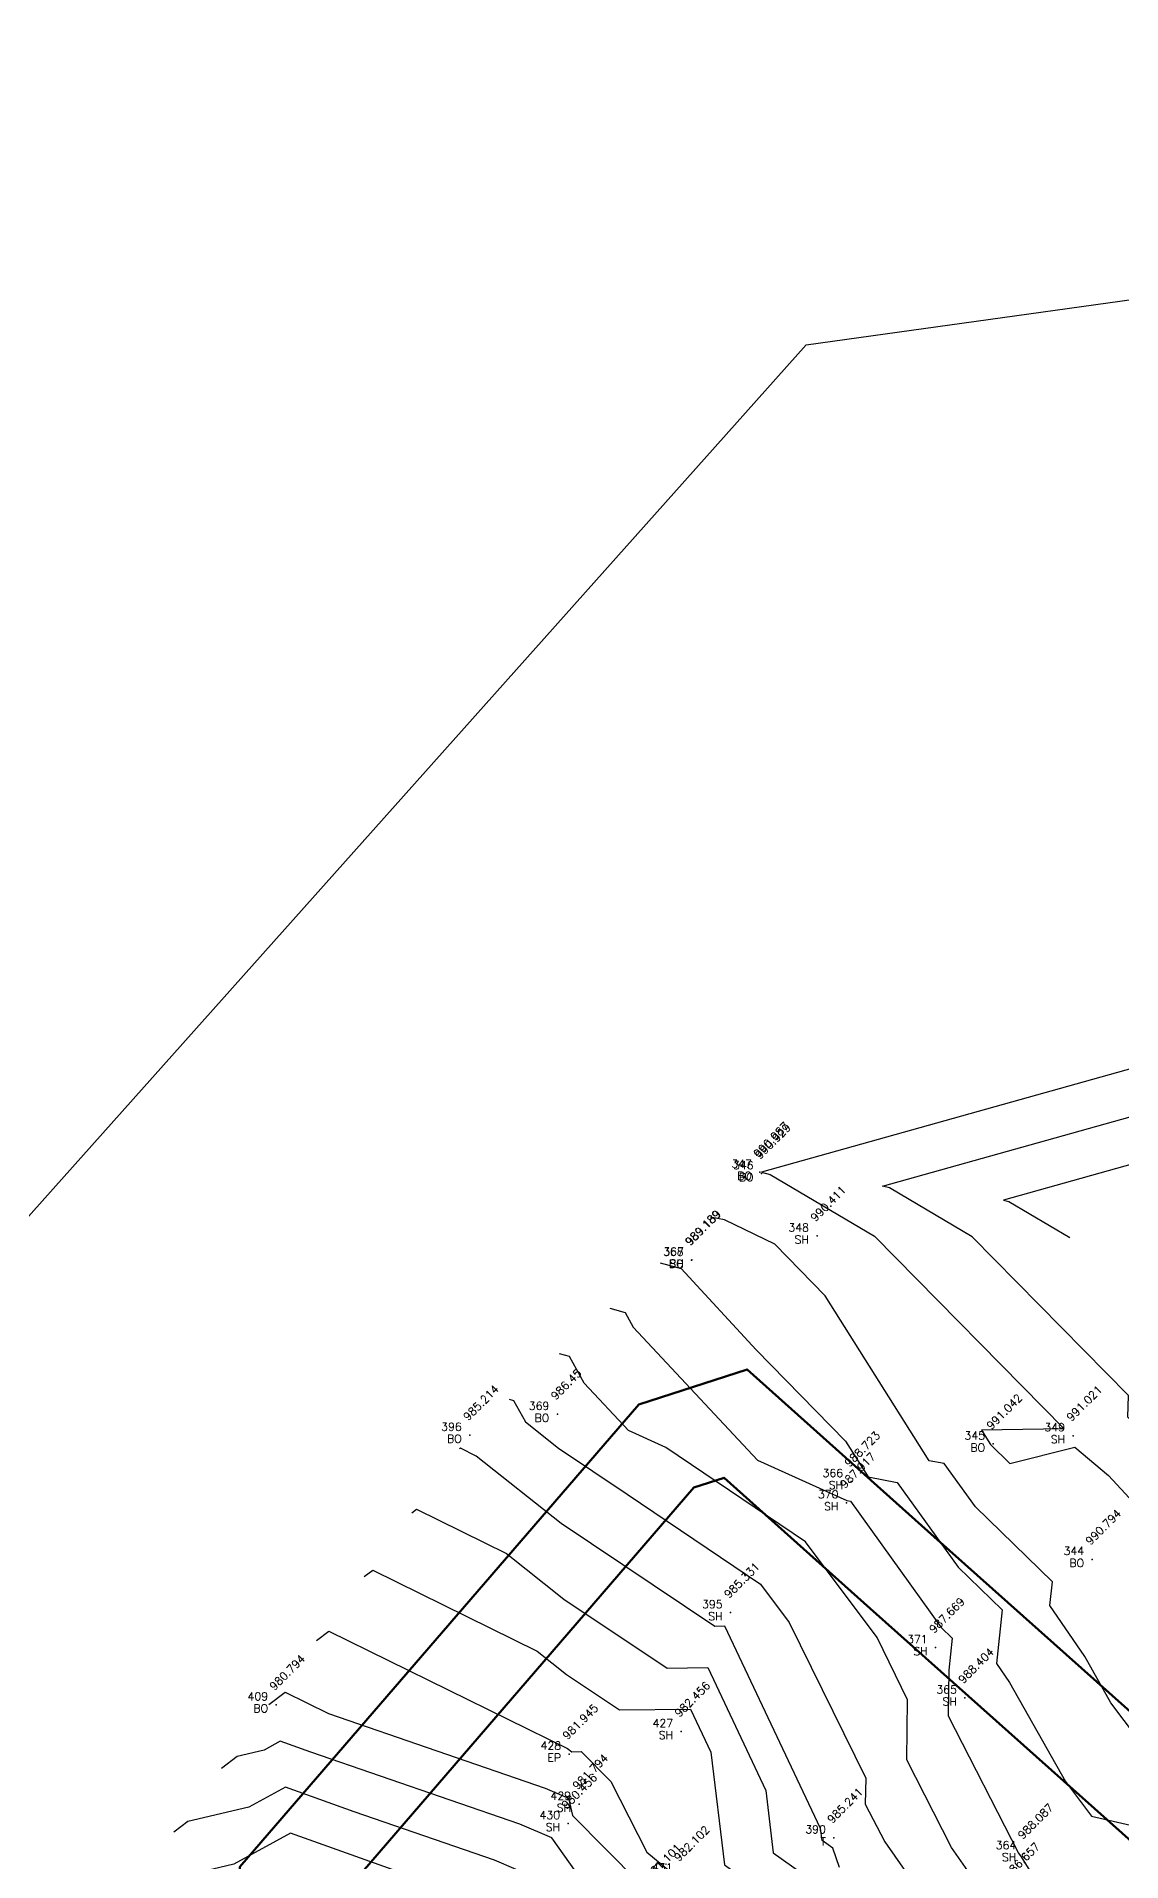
# Model space of a CAD drawing. Header units: metres. Extents: x 319894 to 3389272, y 120 to 6136017.
# Drawn here: x 320759.1 to 320793, y 3067888.1 to 3067945.1 of the extents above; entities that cross this region are included whole.
import ezdxf
from ezdxf.enums import TextEntityAlignment as Align

# ---------------------------------------------------------------- set-up
doc = ezdxf.new("R2010")
doc.units = ezdxf.units.M
doc.header["$MEASUREMENT"] = 0
for name, color, linetype in [('BO', 7, 'Continuous'), ('Contour', 254, 'Continuous'), ('EP', 7, 'Continuous'), ('Index_Contour', 8, 'Continuous'), ('Points', 7, 'Continuous'), ('Points-ELV', 6, 'Continuous'), ('Points-NUM', 4, 'Continuous'), ('Points-TXT', 3, 'Continuous'), ('SH', 7, 'Continuous'), ('T', 7, 'Continuous')]:
    doc.layers.add(name, color=color, linetype=linetype)
doc.styles.add('romans', font='romans.shx')

# ---------------------------------------------------------------- blocks, each defined once
blk = doc.blocks.new('POINTS')
at = {"layer": 'Points'}
blk.add_line((0, 0), (0, 0), dxfattribs=at)
blk.add_point((0, 0), dxfattribs=at)
at = {"layer": 'Points-ELV', "style": 'romans'}
blk.add_attdef('ELEV', text='', height=1, rotation=45, dxfattribs=at).set_placement((0, 0), align=Align.BOTTOM_LEFT)
at = {"layer": 'Points-NUM', "style": 'romans'}
blk.add_attdef('PTNUM', text='', height=1, dxfattribs=at).set_placement((0, 0), align=Align.BOTTOM_RIGHT)
at = {"layer": 'Points-TXT', "style": 'romans'}
blk.add_attdef('DESC', text='', height=1, dxfattribs=at).set_placement((0, 0), align=Align.BOTTOM_RIGHT)

msp = doc.modelspace()

# ---------------------------------------------------------------- linework, layer by layer
msp.add_lwpolyline([(320714.358, 3067858.369), (320783.146, 3067935.457), (320852.353, 3067945.093), (320908.557, 3067906.549), (320873.744, 3067809.352), (320799.392, 3067776.093), (320713.491, 3067801.565)], close=True)
at = {"color": 3, "lineweight": 50, "elevation": 987.586}
for points in [[(320837.849, 3067892.947), (320832.529, 3067891.702), (320832.107, 3067886.102), (320823.962, 3067873.868), (320818.085, 3067874.404), (320805.657, 3067881.713), (320787.148, 3067898.206), (320781.299, 3067903.444), (320777.917, 3067902.345), (320765.452, 3067887.9), (320765.742, 3067881.201), (320760.327, 3067874.569), (320762.69, 3067869.453), (320761.66, 3067864.603), (320762.922, 3067848.287), (320767.166, 3067836.153), (320773.116, 3067821.854), (320784.535, 3067816.74), (320788.414, 3067815.483), (320791.297, 3067813.735), (320805.956, 3067813.505), (320829.07, 3067812.426), (320835.701, 3067815.002), (320840.969, 3067815.97)], [(320837.25, 3067889.726), (320835.355, 3067889.282), (320835.039, 3067885.094), (320825.469, 3067870.719), (320817.143, 3067871.477), (320803.882, 3067879.277), (320785.149, 3067895.968), (320780.584, 3067900.057), (320779.641, 3067899.75), (320768.501, 3067886.841), (320768.788, 3067880.189), (320763.837, 3067874.124), (320765.831, 3067869.806), (320764.684, 3067864.403), (320765.883, 3067848.908), (320769.969, 3067837.226), (320775.428, 3067824.106), (320785.613, 3067819.544), (320789.671, 3067818.229), (320792.157, 3067816.722), (320806.05, 3067816.504), (320828.576, 3067815.452), (320834.88, 3067817.901), (320839.51, 3067818.752)]]:
    msp.add_lwpolyline(points, dxfattribs=at)
at = {"color": 1, "lineweight": 30, "elevation": 987.586}
msp.add_lwpolyline([(320837.849, 3067892.947), (320832.529, 3067891.702), (320832.107, 3067886.102), (320823.962, 3067873.868), (320818.085, 3067874.404), (320805.657, 3067881.713), (320787.148, 3067898.206), (320781.299, 3067903.444), (320777.917, 3067902.345), (320765.452, 3067887.9), (320765.742, 3067881.201), (320760.327, 3067874.569), (320762.69, 3067869.453), (320761.66, 3067864.603), (320762.922, 3067848.287), (320767.166, 3067836.153), (320773.116, 3067821.854), (320784.535, 3067816.74), (320788.414, 3067815.483), (320791.297, 3067813.735), (320805.956, 3067813.505), (320829.07, 3067812.426), (320835.701, 3067815.002), (320840.969, 3067815.97)], dxfattribs=at)
at = {"color": 1, "elevation": 987.586}
msp.add_lwpolyline([(320805.657, 3067881.713), (320787.148, 3067898.206), (320781.299, 3067903.444), (320777.917, 3067902.345), (320765.452, 3067887.9)], dxfattribs=at)
at = {"layer": 'Contour'}
for points in [[(320824.122, 3067895.296), (320825.563, 3067898.705), (320825.796, 3067900.625), (320837.663, 3067923.173), (320835.178, 3067924.564), (320781.752, 3067909.601), (320782.02, 3067909.532), (320785.283, 3067907.603), (320791.213, 3067901.587), (320788.622, 3067901.546), (320788.908, 3067901.092), (320789.513, 3067900.502), (320791.543, 3067901.014), (320792.594, 3067900.128), (320794.42, 3067898.16), (320797.782, 3067894.692), (320798.16, 3067894.542), (320800.522, 3067891.215), (320801.083, 3067890.976), (320801.412, 3067890.546), (320806.979, 3067887.655)], [(320832.553, 3067918.406), (320823.591, 3067901.38), (320823.278, 3067898.787), (320822.23, 3067896.31), (320820.265, 3067895.076), (320813.371, 3067891.95), (320811.678, 3067890.709), (320811.24, 3067890.502), (320809.667, 3067889.442), (320808.277, 3067889.059), (320808.09, 3067889.414), (320806.057, 3067890.469), (320804.598, 3067892.38), (320802.111, 3067893.44), (320800.352, 3067895.917), (320798.065, 3067896.824), (320795.482, 3067899.488), (320793.201, 3067901.947), (320793.222, 3067902.625), (320788.334, 3067907.584), (320785.748, 3067909.113), (320785.536, 3067909.168), (320827.875, 3067921.026)], [(320794.993, 3067903.905), (320794.95, 3067902.534), (320796.544, 3067900.817), (320798.348, 3067898.956), (320802.543, 3067897.293), (320803.699, 3067895.664), (320808.114, 3067893.783), (320809.135, 3067892.446), (320810.236, 3067893.054), (320811.568, 3067893.133), (320819.112, 3067896.554), (320820.339, 3067897.324), (320820.992, 3067898.869), (320821.387, 3067902.134), (320827.443, 3067913.64), (320820.572, 3067917.487), (320789.319, 3067908.735), (320789.476, 3067908.694), (320791.384, 3067907.566)], [(320778.581, 3067906.778), (320779.237, 3067906.598), (320781.588, 3067904.053), (320784.376, 3067901.202), (320785.081, 3067900.083), (320785.995, 3067899.914), (320787.902, 3067897.261), (320789.277, 3067895.925), (320789.099, 3067894.257), (320789.506, 3067893.66), (320791.256, 3067890.564), (320792.068, 3067889.487), (320795.811, 3067888.618), (320796.775, 3067887.544)], [(320777.01, 3067905.355), (320777.492, 3067905.222), (320777.745, 3067904.767), (320781.631, 3067900.61), (320784.422, 3067899.346), (320784.529, 3067899.327), (320787.37, 3067895.375), (320787.712, 3067895.043), (320787.605, 3067894.042), (320787.584, 3067892.619), (320789.783, 3067888.33), (320789.865, 3067888.213), (320790.729, 3067886.815)], [(320788.712, 3067887.042), (320787.692, 3067888.504), (320786.29, 3067891.238), (320786.318, 3067893.114), (320785.361, 3067895.063), (320783.123, 3067898.06), (320778.759, 3067901.005), (320777.593, 3067901.533), (320776.214, 3067903.008), (320775.748, 3067903.846), (320775.439, 3067903.931)], [(320773.868, 3067902.508), (320774.004, 3067902.47), (320774.374, 3067901.803), (320775.408, 3067900.98), (320777.549, 3067899.548), (320781.723, 3067896.732), (320782.62, 3067895.53), (320785.008, 3067890.666), (320784.996, 3067889.857), (320785.601, 3067888.677), (320786.465, 3067887.439)], [(320770.826, 3067898.965), (320770.971, 3067899.075), (320773.787, 3067897.688), (320775.571, 3067896.267), (320778.802, 3067894.106), (320780.071, 3067894.123), (320781.886, 3067890.288), (320782.118, 3067888.338), (320783.833, 3067887.118), (320784.571, 3067885.048), (320785.107, 3067882.068), (320785.1, 3067881.9), (320784.635, 3067880.973), (320785.652, 3067879.947), (320788.25, 3067877.61), (320787.668, 3067875.424), (320787.334, 3067874.908), (320787.287, 3067874.371), (320787.648, 3067873.767), (320788.237, 3067869.791), (320786.214, 3067868.252), (320787.169, 3067866.658)], [(320769.337, 3067896.968), (320769.602, 3067897.169), (320774.737, 3067894.64), (320775.653, 3067893.91), (320777.312, 3067892.801), (320779.533, 3067892.831), (320780.173, 3067891.48), (320780.591, 3067887.959), (320783.689, 3067885.756), (320783.936, 3067885.061), (320784.116, 3067884.059), (320783.348, 3067882.182), (320783.974, 3067880.599), (320783.696, 3067880.044), (320786.025, 3067877.694), (320786.647, 3067877.134), (320786.508, 3067876.61), (320785.393, 3067874.889), (320785.235, 3067873.096), (320786.44, 3067871.08), (320786.679, 3067869.467), (320785.851, 3067868.836), (320784.236, 3067867.201), (320784.948, 3067866.245)], [(320767.848, 3067894.971), (320768.233, 3067895.263), (320775.687, 3067891.592), (320775.821, 3067891.496), (320776.116, 3067891.5), (320777.043, 3067890.566), (320778.17, 3067888.361), (320779.129, 3067887.561), (320780.423, 3067884.835), (320781.8, 3067882.812), (320781.626, 3067882.388), (320782.848, 3067879.298), (320782.756, 3067879.114), (320783.907, 3067877.953), (320784.07, 3067875.823), (320783.452, 3067874.869), (320783.182, 3067871.82), (320783.852, 3067870.7), (320784.061, 3067867.972), (320782.265, 3067866.153), (320782.531, 3067865.795)], [(320766.36, 3067892.974), (320766.864, 3067893.357), (320768.221, 3067892.688), (320774.992, 3067890.36), (320775.719, 3067890.046), (320775.847, 3067889.5), (320777.925, 3067887.399), (320778.203, 3067886.995), (320778.452, 3067886.391), (320780.176, 3067882.166), (320780.803, 3067881.266), (320781.54, 3067879.126), (320781.994, 3067877.292), (320782.063, 3067874.771), (320781.445, 3067874.04), (320779.725, 3067871.073), (320779.887, 3067870.368), (320779.803, 3067868.287), (320779.92, 3067866.04), (320780.377, 3067865.393)], [(320776.637, 3067864.694), (320775.198, 3067866.438), (320775.792, 3067867.441), (320778.421, 3067869.419), (320776.59, 3067872.134), (320779.212, 3067874.898), (320778.163, 3067879.048), (320778.308, 3067880.189), (320777.111, 3067881.287), (320776.697, 3067881.835), (320776.153, 3067883.325), (320775.269, 3067886.141), (320774.08, 3067887.82), (320773.412, 3067888.108), (320769.024, 3067889.617), (320766.872, 3067890.385), (320765.733, 3067889.763), (320763.822, 3067889.314), (320763.382, 3067888.98)], [(320773.912, 3067864.187), (320775.361, 3067865.331), (320774.077, 3067866.889), (320774.515, 3067867.628), (320776.51, 3067869.129), (320776.512, 3067871.472), (320775.206, 3067873.341), (320777.001, 3067875.234), (320776.283, 3067878.075), (320776.57, 3067880.335), (320775.321, 3067881.48), (320774.426, 3067883.247), (320773.568, 3067885.98), (320772.962, 3067886.836), (320772.621, 3067886.983), (320770.386, 3067887.751), (320767.033, 3067888.948), (320765.26, 3067887.979), (320762.283, 3067887.279), (320761.893, 3067886.983)]]:
    msp.add_lwpolyline(points, dxfattribs=at)
at = {"layer": 'Index_Contour'}
for points in [[(320799.375, 3067887.462), (320799.107, 3067889.592), (320798.217, 3067889.21), (320797.405, 3067890.067), (320794.371, 3067890.77), (320792.669, 3067893.028), (320791.854, 3067894.47), (320790.763, 3067896.068), (320790.842, 3067896.807), (320788.434, 3067899.147), (320787.461, 3067900.501), (320786.995, 3067900.587), (320783.746, 3067905.746), (320782.171, 3067907.361), (320780.591, 3067908.121), (320780.153, 3067908.202)], [(320784.191, 3067887.882), (320783.978, 3067888.481), (320783.645, 3067888.718), (320783.6, 3067889.096), (320780.608, 3067895.415), (320780.293, 3067895.411), (320775.49, 3067898.624), (320772.837, 3067900.737), (320772.34, 3067900.981), (320772.315, 3067900.962)], [(320778.637, 3067865.069), (320778.334, 3067865.497), (320776.894, 3067865.291), (320776.319, 3067865.988), (320777.069, 3067867.254), (320777.892, 3067867.874), (320779.067, 3067867.71), (320778.776, 3067869.778), (320777.974, 3067870.927), (320781.364, 3067874.501), (320781.405, 3067874.596), (320780.946, 3067876.448), (320780.043, 3067880.02), (320778.595, 3067881.951), (320777.642, 3067884.565), (320776.886, 3067886.397), (320776.311, 3067887.233), (320775.198, 3067888.804), (320774.202, 3067889.234), (320767.663, 3067891.483), (320766.71, 3067891.823), (320766.206, 3067891.547), (320765.361, 3067891.348), (320764.871, 3067890.977)]]:
    msp.add_lwpolyline(points, dxfattribs=at)

# ---------------------------------------------------------------- block references
at = {"layer": 'BO', "linetype": 'Continuous'}
ref = msp.add_blockref('POINTS', (320781.703, 3067909.607, 990.987), dxfattribs=at)
ref.add_attrib('PTNUM', '347', dxfattribs={"layer": 'Points-NUM', "height": 0.25, "style": 'romans'}).set_placement((320781.453, 3067909.669, 990.987), align=Align.BOTTOM_RIGHT)
ref.add_attrib('DESC', 'BO', dxfattribs={"layer": 'Points-TXT', "height": 0.25, "style": 'romans'}).set_placement((320781.453, 3067909.294, 990.987), align=Align.BOTTOM_RIGHT)
ref.add_attrib('ELEV', '990.987', dxfattribs={"layer": 'Points-ELV', "height": 0.25, "rotation": 45, "style": 'romans'}).set_placement((320781.703, 3067909.982, 990.987), align=Align.BOTTOM_LEFT)
ref = msp.add_blockref('POINTS', (320781.755, 3067909.562, 990.929), dxfattribs=at)
ref.add_attrib('PTNUM', '346', dxfattribs={"layer": 'Points-NUM', "height": 0.25, "style": 'romans'}).set_placement((320781.505, 3067909.624, 990.929), align=Align.BOTTOM_RIGHT)
ref.add_attrib('DESC', 'BO', dxfattribs={"layer": 'Points-TXT', "height": 0.25, "style": 'romans'}).set_placement((320781.505, 3067909.249, 990.929), align=Align.BOTTOM_RIGHT)
ref.add_attrib('ELEV', '990.929', dxfattribs={"layer": 'Points-ELV', "height": 0.25, "rotation": 45, "style": 'romans'}).set_placement((320781.755, 3067909.937, 990.929), align=Align.BOTTOM_LEFT)
ref = msp.add_blockref('POINTS', (320779.566, 3067906.858, 989.189), dxfattribs=at)
ref.add_attrib('PTNUM', '368', dxfattribs={"layer": 'Points-NUM', "height": 0.25, "style": 'romans'}).set_placement((320779.316, 3067906.92, 989.189), align=Align.BOTTOM_RIGHT)
ref.add_attrib('DESC', 'BO', dxfattribs={"layer": 'Points-TXT', "height": 0.25, "style": 'romans'}).set_placement((320779.316, 3067906.545, 989.189), align=Align.BOTTOM_RIGHT)
ref.add_attrib('ELEV', '989.189', dxfattribs={"layer": 'Points-ELV', "height": 0.25, "rotation": 45, "style": 'romans'}).set_placement((320779.566, 3067907.233, 989.189), align=Align.BOTTOM_LEFT)
ref = msp.add_blockref('POINTS', (320775.371, 3067902.041, 986.45), dxfattribs=at)
ref.add_attrib('PTNUM', '369', dxfattribs={"layer": 'Points-NUM', "height": 0.25, "style": 'romans'}).set_placement((320775.121, 3067902.103, 986.45), align=Align.BOTTOM_RIGHT)
ref.add_attrib('DESC', 'BO', dxfattribs={"layer": 'Points-TXT', "height": 0.25, "style": 'romans'}).set_placement((320775.121, 3067901.728, 986.45), align=Align.BOTTOM_RIGHT)
ref.add_attrib('ELEV', '986.45', dxfattribs={"layer": 'Points-ELV', "height": 0.25, "rotation": 45, "style": 'romans'}).set_placement((320775.371, 3067902.416, 986.45), align=Align.BOTTOM_LEFT)
ref = msp.add_blockref('POINTS', (320772.633, 3067901.389, 985.214), dxfattribs=at)
ref.add_attrib('PTNUM', '396', dxfattribs={"layer": 'Points-NUM', "height": 0.25, "style": 'romans'}).set_placement((320772.383, 3067901.451, 985.214), align=Align.BOTTOM_RIGHT)
ref.add_attrib('DESC', 'BO', dxfattribs={"layer": 'Points-TXT', "height": 0.25, "style": 'romans'}).set_placement((320772.383, 3067901.076, 985.214), align=Align.BOTTOM_RIGHT)
ref.add_attrib('ELEV', '985.214', dxfattribs={"layer": 'Points-ELV', "height": 0.25, "rotation": 45, "style": 'romans'}).set_placement((320772.633, 3067901.764, 985.214), align=Align.BOTTOM_LEFT)
ref = msp.add_blockref('POINTS', (320788.988, 3067901.113, 991.042), dxfattribs=at)
ref.add_attrib('PTNUM', '345', dxfattribs={"layer": 'Points-NUM', "height": 0.25, "style": 'romans'}).set_placement((320788.738, 3067901.175, 991.042), align=Align.BOTTOM_RIGHT)
ref.add_attrib('DESC', 'BO', dxfattribs={"layer": 'Points-TXT', "height": 0.25, "style": 'romans'}).set_placement((320788.738, 3067900.8, 991.042), align=Align.BOTTOM_RIGHT)
ref.add_attrib('ELEV', '991.042', dxfattribs={"layer": 'Points-ELV', "height": 0.25, "rotation": 45, "style": 'romans'}).set_placement((320788.988, 3067901.488, 991.042), align=Align.BOTTOM_LEFT)
ref = msp.add_blockref('POINTS', (320792.084, 3067897.507, 990.794), dxfattribs=at)
ref.add_attrib('PTNUM', '344', dxfattribs={"layer": 'Points-NUM', "height": 0.25, "style": 'romans'}).set_placement((320791.834, 3067897.569, 990.794), align=Align.BOTTOM_RIGHT)
ref.add_attrib('DESC', 'BO', dxfattribs={"layer": 'Points-TXT', "height": 0.25, "style": 'romans'}).set_placement((320791.834, 3067897.194, 990.794), align=Align.BOTTOM_RIGHT)
ref.add_attrib('ELEV', '990.794', dxfattribs={"layer": 'Points-ELV', "height": 0.25, "rotation": 45, "style": 'romans'}).set_placement((320792.084, 3067897.882, 990.794), align=Align.BOTTOM_LEFT)
ref = msp.add_blockref('POINTS', (320766.582, 3067892.964, 980.794), dxfattribs=at)
ref.add_attrib('PTNUM', '409', dxfattribs={"layer": 'Points-NUM', "height": 0.25, "style": 'romans'}).set_placement((320766.332, 3067893.026, 980.794), align=Align.BOTTOM_RIGHT)
ref.add_attrib('DESC', 'BO', dxfattribs={"layer": 'Points-TXT', "height": 0.25, "style": 'romans'}).set_placement((320766.332, 3067892.651, 980.794), align=Align.BOTTOM_RIGHT)
ref.add_attrib('ELEV', '980.794', dxfattribs={"layer": 'Points-ELV', "height": 0.25, "rotation": 45, "style": 'romans'}).set_placement((320766.582, 3067893.339, 980.794), align=Align.BOTTOM_LEFT)
at = {"layer": 'EP', "linetype": 'Continuous'}
ref = msp.add_blockref('POINTS', (320775.739, 3067891.424, 981.945), dxfattribs=at)
ref.add_attrib('PTNUM', '428', dxfattribs={"layer": 'Points-NUM', "height": 0.25, "style": 'romans'}).set_placement((320775.489, 3067891.486, 981.945), align=Align.BOTTOM_RIGHT)
ref.add_attrib('DESC', 'EP', dxfattribs={"layer": 'Points-TXT', "height": 0.25, "style": 'romans'}).set_placement((320775.489, 3067891.111, 981.945), align=Align.BOTTOM_RIGHT)
ref.add_attrib('ELEV', '981.945', dxfattribs={"layer": 'Points-ELV', "height": 0.25, "rotation": 45, "style": 'romans'}).set_placement((320775.739, 3067891.799, 981.945), align=Align.BOTTOM_LEFT)
at = {"layer": 'SH', "linetype": 'Continuous'}
ref = msp.add_blockref('POINTS', (320783.486, 3067907.614, 990.411), dxfattribs=at)
ref.add_attrib('PTNUM', '348', dxfattribs={"layer": 'Points-NUM', "height": 0.25, "style": 'romans'}).set_placement((320783.236, 3067907.676, 990.411), align=Align.BOTTOM_RIGHT)
ref.add_attrib('DESC', 'SH', dxfattribs={"layer": 'Points-TXT', "height": 0.25, "style": 'romans'}).set_placement((320783.236, 3067907.301, 990.411), align=Align.BOTTOM_RIGHT)
ref.add_attrib('ELEV', '990.411', dxfattribs={"layer": 'Points-ELV', "height": 0.25, "rotation": 45, "style": 'romans'}).set_placement((320783.486, 3067907.989, 990.411), align=Align.BOTTOM_LEFT)
ref = msp.add_blockref('POINTS', (320779.575, 3067906.863, 989.189), dxfattribs=at)
ref.add_attrib('PTNUM', '367', dxfattribs={"layer": 'Points-NUM', "height": 0.25, "style": 'romans'}).set_placement((320779.325, 3067906.925, 989.189), align=Align.BOTTOM_RIGHT)
ref.add_attrib('DESC', 'SH', dxfattribs={"layer": 'Points-TXT', "height": 0.25, "style": 'romans'}).set_placement((320779.325, 3067906.55, 989.189), align=Align.BOTTOM_RIGHT)
ref.add_attrib('ELEV', '989.189', dxfattribs={"layer": 'Points-ELV', "height": 0.25, "rotation": 45, "style": 'romans'}).set_placement((320779.575, 3067907.238, 989.189), align=Align.BOTTOM_LEFT)
ref = msp.add_blockref('POINTS', (320791.488, 3067901.372, 991.021), dxfattribs=at)
ref.add_attrib('PTNUM', '349', dxfattribs={"layer": 'Points-NUM', "height": 0.25, "style": 'romans'}).set_placement((320791.238, 3067901.434, 991.021), align=Align.BOTTOM_RIGHT)
ref.add_attrib('DESC', 'SH', dxfattribs={"layer": 'Points-TXT', "height": 0.25, "style": 'romans'}).set_placement((320791.238, 3067901.059, 991.021), align=Align.BOTTOM_RIGHT)
ref.add_attrib('ELEV', '991.021', dxfattribs={"layer": 'Points-ELV', "height": 0.25, "rotation": 45, "style": 'romans'}).set_placement((320791.488, 3067901.747, 991.021), align=Align.BOTTOM_LEFT)
ref = msp.add_blockref('POINTS', (320784.551, 3067899.943, 988.723), dxfattribs=at)
ref.add_attrib('PTNUM', '366', dxfattribs={"layer": 'Points-NUM', "height": 0.25, "style": 'romans'}).set_placement((320784.301, 3067900.005, 988.723), align=Align.BOTTOM_RIGHT)
ref.add_attrib('DESC', 'SH', dxfattribs={"layer": 'Points-TXT', "height": 0.25, "style": 'romans'}).set_placement((320784.301, 3067899.63, 988.723), align=Align.BOTTOM_RIGHT)
ref.add_attrib('ELEV', '988.723', dxfattribs={"layer": 'Points-ELV', "height": 0.25, "rotation": 45, "style": 'romans'}).set_placement((320784.551, 3067900.318, 988.723), align=Align.BOTTOM_LEFT)
ref = msp.add_blockref('POINTS', (320784.407, 3067899.278, 987.917), dxfattribs=at)
ref.add_attrib('PTNUM', '370', dxfattribs={"layer": 'Points-NUM', "height": 0.25, "style": 'romans'}).set_placement((320784.157, 3067899.34, 987.917), align=Align.BOTTOM_RIGHT)
ref.add_attrib('DESC', 'SH', dxfattribs={"layer": 'Points-TXT', "height": 0.25, "style": 'romans'}).set_placement((320784.157, 3067898.965, 987.917), align=Align.BOTTOM_RIGHT)
ref.add_attrib('ELEV', '987.917', dxfattribs={"layer": 'Points-ELV', "height": 0.25, "rotation": 45, "style": 'romans'}).set_placement((320784.407, 3067899.653, 987.917), align=Align.BOTTOM_LEFT)
ref = msp.add_blockref('POINTS', (320780.786, 3067895.843, 985.331), dxfattribs=at)
ref.add_attrib('PTNUM', '395', dxfattribs={"layer": 'Points-NUM', "height": 0.25, "style": 'romans'}).set_placement((320780.536, 3067895.905, 985.331), align=Align.BOTTOM_RIGHT)
ref.add_attrib('DESC', 'SH', dxfattribs={"layer": 'Points-TXT', "height": 0.25, "style": 'romans'}).set_placement((320780.536, 3067895.53, 985.331), align=Align.BOTTOM_RIGHT)
ref.add_attrib('ELEV', '985.331', dxfattribs={"layer": 'Points-ELV', "height": 0.25, "rotation": 45, "style": 'romans'}).set_placement((320780.786, 3067896.218, 985.331), align=Align.BOTTOM_LEFT)
ref = msp.add_blockref('POINTS', (320787.194, 3067894.751, 987.669), dxfattribs=at)
ref.add_attrib('PTNUM', '371', dxfattribs={"layer": 'Points-NUM', "height": 0.25, "style": 'romans'}).set_placement((320786.944, 3067894.813, 987.669), align=Align.BOTTOM_RIGHT)
ref.add_attrib('DESC', 'SH', dxfattribs={"layer": 'Points-TXT', "height": 0.25, "style": 'romans'}).set_placement((320786.944, 3067894.438, 987.669), align=Align.BOTTOM_RIGHT)
ref.add_attrib('ELEV', '987.669', dxfattribs={"layer": 'Points-ELV', "height": 0.25, "rotation": 45, "style": 'romans'}).set_placement((320787.194, 3067895.126, 987.669), align=Align.BOTTOM_LEFT)
ref = msp.add_blockref('POINTS', (320788.107, 3067893.177, 988.404), dxfattribs=at)
ref.add_attrib('PTNUM', '365', dxfattribs={"layer": 'Points-NUM', "height": 0.25, "style": 'romans'}).set_placement((320787.857, 3067893.239, 988.404), align=Align.BOTTOM_RIGHT)
ref.add_attrib('DESC', 'SH', dxfattribs={"layer": 'Points-TXT', "height": 0.25, "style": 'romans'}).set_placement((320787.857, 3067892.864, 988.404), align=Align.BOTTOM_RIGHT)
ref.add_attrib('ELEV', '988.404', dxfattribs={"layer": 'Points-ELV', "height": 0.25, "rotation": 45, "style": 'romans'}).set_placement((320788.107, 3067893.552, 988.404), align=Align.BOTTOM_LEFT)
ref = msp.add_blockref('POINTS', (320779.24, 3067892.128, 982.456), dxfattribs=at)
ref.add_attrib('PTNUM', '427', dxfattribs={"layer": 'Points-NUM', "height": 0.25, "style": 'romans'}).set_placement((320778.99, 3067892.19, 982.456), align=Align.BOTTOM_RIGHT)
ref.add_attrib('DESC', 'SH', dxfattribs={"layer": 'Points-TXT', "height": 0.25, "style": 'romans'}).set_placement((320778.99, 3067891.815, 982.456), align=Align.BOTTOM_RIGHT)
ref.add_attrib('ELEV', '982.456', dxfattribs={"layer": 'Points-ELV', "height": 0.25, "rotation": 45, "style": 'romans'}).set_placement((320779.24, 3067892.503, 982.456), align=Align.BOTTOM_LEFT)
ref = msp.add_blockref('POINTS', (320776.05, 3067889.861, 981.794), dxfattribs=at)
ref.add_attrib('PTNUM', '429', dxfattribs={"layer": 'Points-NUM', "height": 0.25, "style": 'romans'}).set_placement((320775.8, 3067889.923, 981.794), align=Align.BOTTOM_RIGHT)
ref.add_attrib('DESC', 'SH', dxfattribs={"layer": 'Points-TXT', "height": 0.25, "style": 'romans'}).set_placement((320775.8, 3067889.548, 981.794), align=Align.BOTTOM_RIGHT)
ref.add_attrib('ELEV', '981.794', dxfattribs={"layer": 'Points-ELV', "height": 0.25, "rotation": 45, "style": 'romans'}).set_placement((320776.05, 3067890.236, 981.794), align=Align.BOTTOM_LEFT)
ref = msp.add_blockref('POINTS', (320775.707, 3067889.253, 980.456), dxfattribs=at)
ref.add_attrib('PTNUM', '430', dxfattribs={"layer": 'Points-NUM', "height": 0.25, "style": 'romans'}).set_placement((320775.457, 3067889.315, 980.456), align=Align.BOTTOM_RIGHT)
ref.add_attrib('DESC', 'SH', dxfattribs={"layer": 'Points-TXT', "height": 0.25, "style": 'romans'}).set_placement((320775.457, 3067888.94, 980.456), align=Align.BOTTOM_RIGHT)
ref.add_attrib('ELEV', '980.456', dxfattribs={"layer": 'Points-ELV', "height": 0.25, "rotation": 45, "style": 'romans'}).set_placement((320775.707, 3067889.628, 980.456), align=Align.BOTTOM_LEFT)
ref = msp.add_blockref('POINTS', (320789.965, 3067888.315, 988.087), dxfattribs=at)
ref.add_attrib('PTNUM', '364', dxfattribs={"layer": 'Points-NUM', "height": 0.25, "style": 'romans'}).set_placement((320789.715, 3067888.377, 988.087), align=Align.BOTTOM_RIGHT)
ref.add_attrib('DESC', 'SH', dxfattribs={"layer": 'Points-TXT', "height": 0.25, "style": 'romans'}).set_placement((320789.715, 3067888.002, 988.087), align=Align.BOTTOM_RIGHT)
ref.add_attrib('ELEV', '988.087', dxfattribs={"layer": 'Points-ELV', "height": 0.25, "rotation": 45, "style": 'romans'}).set_placement((320789.965, 3067888.69, 988.087), align=Align.BOTTOM_LEFT)
ref = msp.add_blockref('POINTS', (320779.219, 3067887.619, 982.102), dxfattribs=at)
ref.add_attrib('PTNUM', '431', dxfattribs={"layer": 'Points-NUM', "height": 0.25, "style": 'romans'}).set_placement((320778.969, 3067887.681, 982.102), align=Align.BOTTOM_RIGHT)
ref.add_attrib('DESC', 'SH', dxfattribs={"layer": 'Points-TXT', "height": 0.25, "style": 'romans'}).set_placement((320778.969, 3067887.306, 982.102), align=Align.BOTTOM_RIGHT)
ref.add_attrib('ELEV', '982.102', dxfattribs={"layer": 'Points-ELV', "height": 0.25, "rotation": 45, "style": 'romans'}).set_placement((320779.219, 3067887.994, 982.102), align=Align.BOTTOM_LEFT)
ref = msp.add_blockref('POINTS', (320778.336, 3067887.055, 981.101), dxfattribs=at)
ref.add_attrib('PTNUM', '432', dxfattribs={"layer": 'Points-NUM', "height": 0.25, "style": 'romans'}).set_placement((320778.086, 3067887.117, 981.101), align=Align.BOTTOM_RIGHT)
ref.add_attrib('DESC', 'SH', dxfattribs={"layer": 'Points-TXT', "height": 0.25, "style": 'romans'}).set_placement((320778.086, 3067886.742, 981.101), align=Align.BOTTOM_RIGHT)
ref.add_attrib('ELEV', '981.101', dxfattribs={"layer": 'Points-ELV', "height": 0.25, "rotation": 45, "style": 'romans'}).set_placement((320778.336, 3067887.43, 981.101), align=Align.BOTTOM_LEFT)
ref = msp.add_blockref('POINTS', (320789.539, 3067887.098, 986.657), dxfattribs=at)
ref.add_attrib('PTNUM', '372', dxfattribs={"layer": 'Points-NUM', "height": 0.25, "style": 'romans'}).set_placement((320789.289, 3067887.16, 986.657), align=Align.BOTTOM_RIGHT)
ref.add_attrib('DESC', 'SH', dxfattribs={"layer": 'Points-TXT', "height": 0.25, "style": 'romans'}).set_placement((320789.289, 3067886.785, 986.657), align=Align.BOTTOM_RIGHT)
ref.add_attrib('ELEV', '986.657', dxfattribs={"layer": 'Points-ELV', "height": 0.25, "rotation": 45, "style": 'romans'}).set_placement((320789.539, 3067887.473, 986.657), align=Align.BOTTOM_LEFT)
at = {"layer": 'T', "linetype": 'Continuous'}
ref = msp.add_blockref('POINTS', (320784.013, 3067888.809, 985.241), dxfattribs=at)
ref.add_attrib('PTNUM', '390', dxfattribs={"layer": 'Points-NUM', "height": 0.25, "style": 'romans'}).set_placement((320783.763, 3067888.871, 985.241), align=Align.BOTTOM_RIGHT)
ref.add_attrib('DESC', 'T', dxfattribs={"layer": 'Points-TXT', "height": 0.25, "style": 'romans'}).set_placement((320783.763, 3067888.496, 985.241), align=Align.BOTTOM_RIGHT)
ref.add_attrib('ELEV', '985.241', dxfattribs={"layer": 'Points-ELV', "height": 0.25, "rotation": 45, "style": 'romans'}).set_placement((320784.013, 3067889.184, 985.241), align=Align.BOTTOM_LEFT)

doc.saveas('drawing.dxf')
